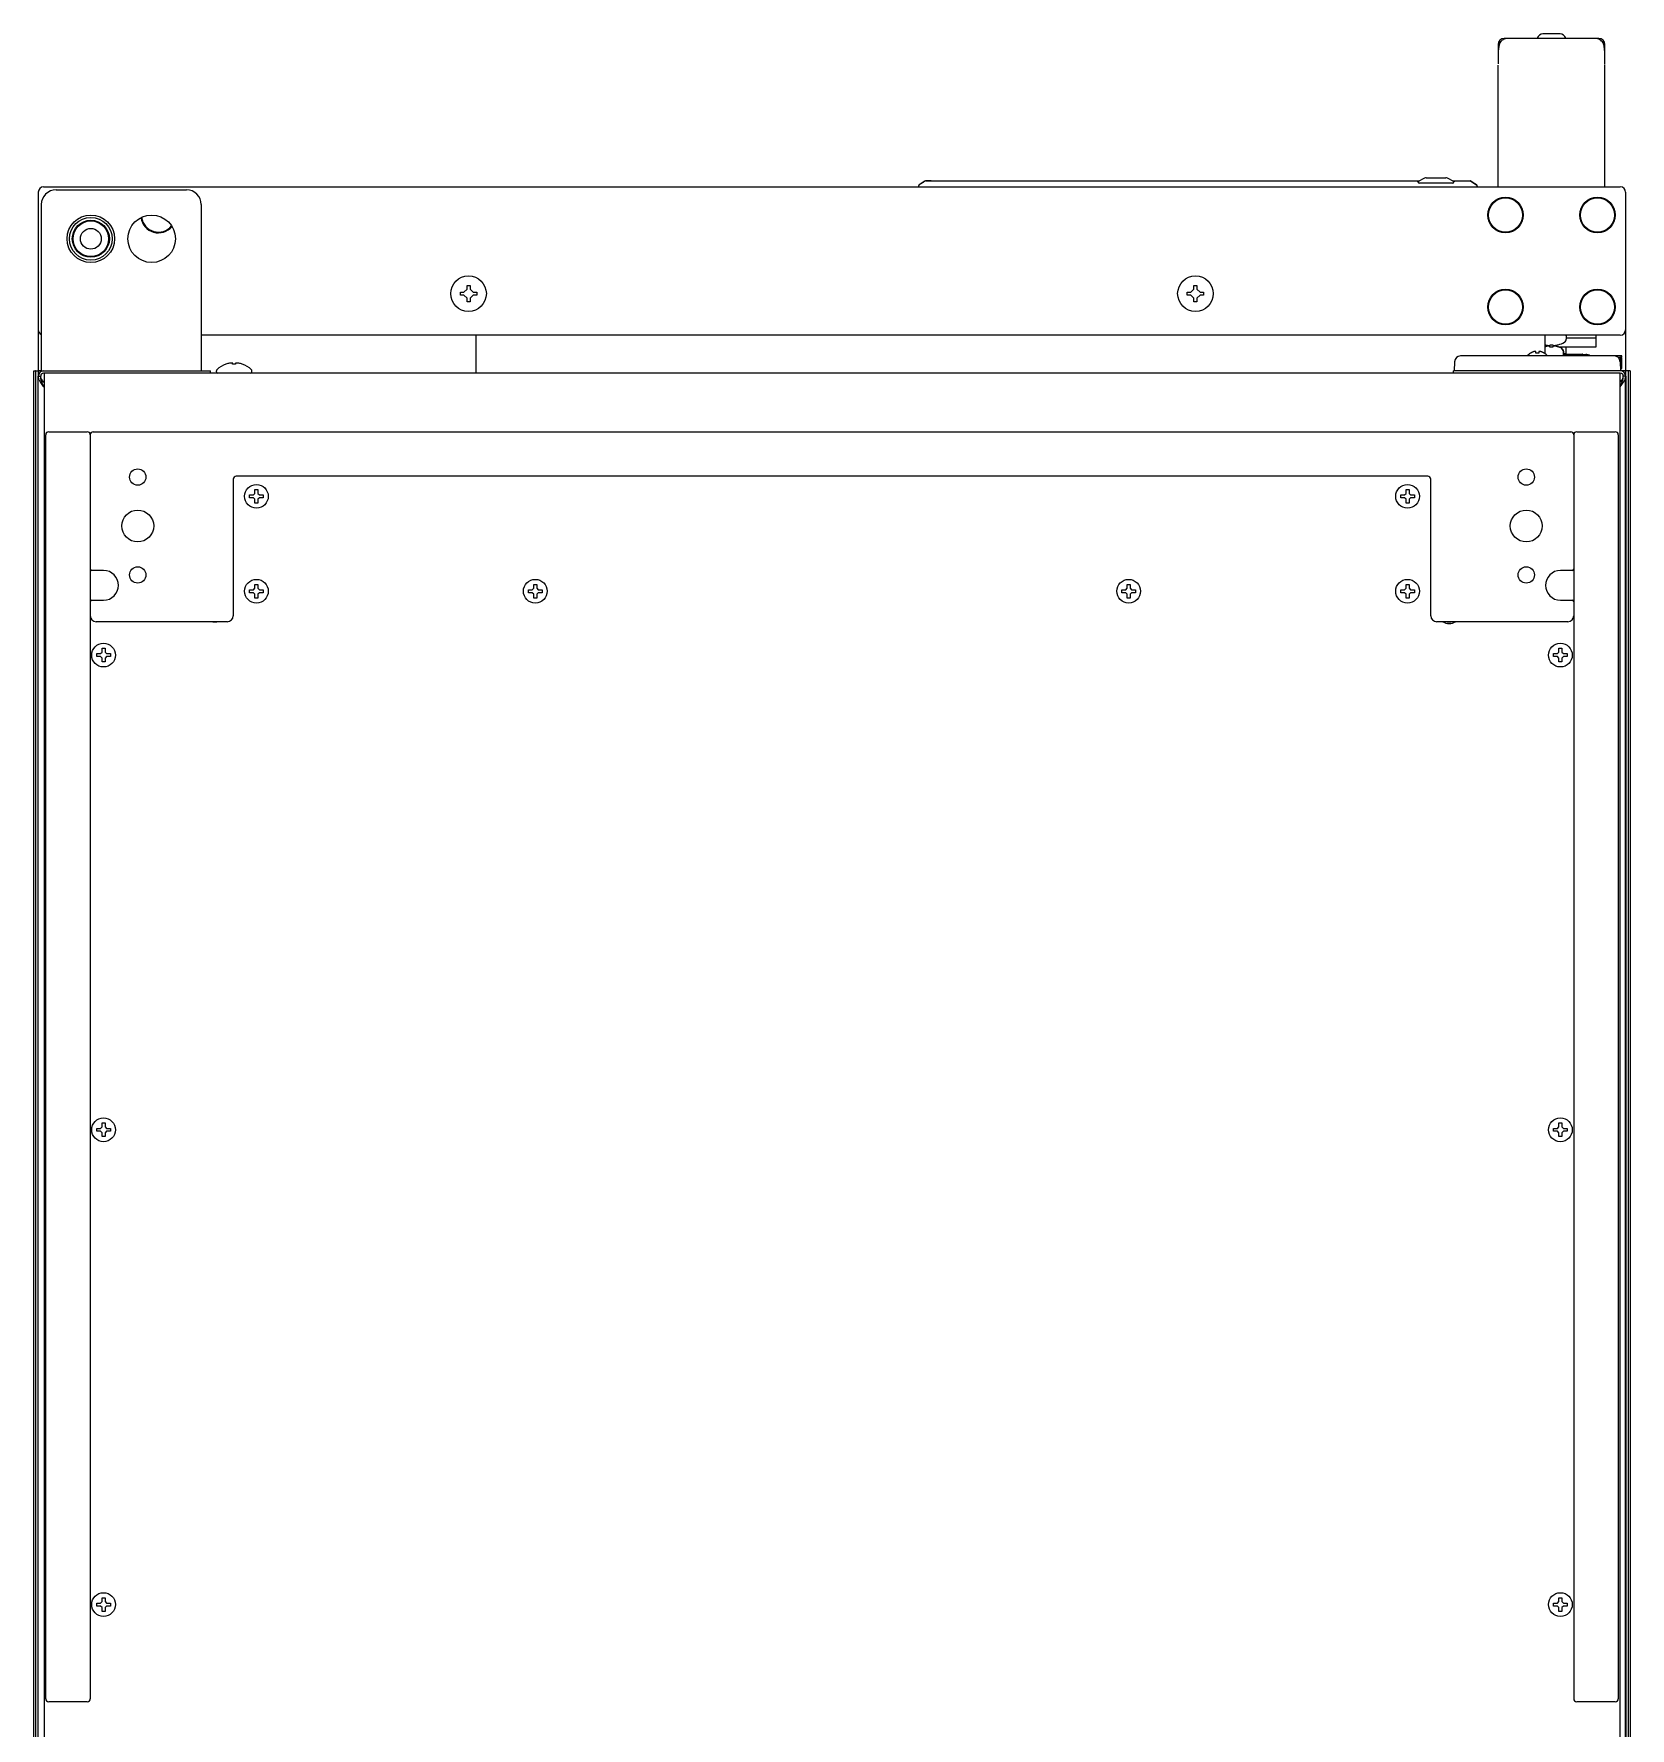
# Model space of a CAD drawing. Header units: millimetres. Extents: x -3169 to 1166, y -4146 to -91.
# Drawn here: x -755 to -217, y -662 to -91 of the extents above; entities that cross this region are included whole.
import ezdxf

# ---------------------------------------------------------------- set-up
doc = ezdxf.new("R2010")
doc.units = ezdxf.units.MM
doc.header["$LTSCALE"] = 23.1
doc.layers.get('0').update_dxf_attribs({"linetype": 'CONTINUOUS'})

msp = doc.modelspace()

# ---------------------------------------------------------------- linework, layer by layer
for p, q in [((-261.92, -94.96), (-261.92, -101.14)), ((-261.92, -96.96), (-261.72, -96.96)), ((-227.92, -92.96), (-259.92, -92.96)), ((-229.13, -92.96), (-258.7, -92.96)), ((-241.04, -91.41), (-246.79, -91.41)), ((-226.11, -96.96), (-225.92, -96.96)), ((-225.92, -101.14), (-225.92, -94.96)), ((-261.92, -142.96), (-261.92, -101.96)), ((-225.92, -142.96), (-225.92, -101.96)), ((-457.27, -142.72), (-457.28, -142.96)), ((-457.08, -142.35), (-457.17, -142.44)), ((-457.04, -142.32), (-457.08, -142.35)), ((-455.08, -141.04), (-457.04, -142.32)), ((-454.81, -140.96), (-288.44, -140.96)), ((-452.99, -140.96), (-454.64, -140.96)), ((-288.92, -141.3), (-288.94, -141.17)), ((-277.27, -141.71), (-288.43, -141.71)), ((-287.16, -140.23), (-288.4, -140.94)), ((-286.16, -139.96), (-279.53, -139.96)), ((-277.3, -140.94), (-278.53, -140.23)), ((-277.26, -140.96), (-271.38, -140.96)), ((-276.75, -141.17), (-276.77, -141.3)), ((-271.11, -141.04), (-269.15, -142.32)), ((-268.93, -142.66), (-268.99, -142.5)), ((-268.92, -142.72), (-268.93, -142.66)), ((-268.92, -142.72), (-268.92, -142.96)), ((-753.92, -144.76), (-753.92, -204.96)), ((-752.12, -142.96), (-220.72, -142.96)), ((-747.92, -143.96), (-704.02, -143.96)), ((-218.92, -144.76), (-218.92, -204.96)), ((-752.92, -148.96), (-752.92, -204.96)), ((-699.02, -148.96), (-699.02, -204.96)), ((-609.42, -177.4), (-609.42, -176.21)), ((-609.42, -176.21), (-608.42, -176.21)), ((-608.42, -176.21), (-608.42, -177.4)), ((-364.42, -177.4), (-364.42, -176.21)), ((-364.42, -176.21), (-363.42, -176.21)), ((-363.42, -176.21), (-363.42, -177.4)), ((-611.67, -179.46), (-611.67, -178.46)), ((-611.67, -178.46), (-610.48, -178.46)), ((-610.48, -179.46), (-611.67, -179.46)), ((-610.48, -178.46), (-609.42, -177.4)), ((-609.42, -180.52), (-610.48, -179.46)), ((-609.42, -181.71), (-609.42, -180.52)), ((-608.42, -181.71), (-609.42, -181.71)), ((-608.42, -177.4), (-607.36, -178.46)), ((-607.36, -179.46), (-608.42, -180.52)), ((-608.42, -180.52), (-608.42, -181.71)), ((-607.36, -178.46), (-606.17, -178.46)), ((-606.17, -179.46), (-607.36, -179.46)), ((-606.17, -178.46), (-606.17, -179.46)), ((-366.67, -179.46), (-366.67, -178.46)), ((-366.67, -178.46), (-365.48, -178.46)), ((-365.48, -179.46), (-366.67, -179.46)), ((-365.48, -178.46), (-364.42, -177.4)), ((-364.42, -180.52), (-365.48, -179.46)), ((-364.42, -181.71), (-364.42, -180.52)), ((-363.42, -181.71), (-364.42, -181.71)), ((-363.42, -177.4), (-362.36, -178.46)), ((-362.36, -179.46), (-363.42, -180.52)), ((-363.42, -180.52), (-363.42, -181.71)), ((-362.36, -178.46), (-361.17, -178.46)), ((-361.17, -179.46), (-362.36, -179.46)), ((-361.17, -178.46), (-361.17, -179.46)), ((-220.72, -192.96), (-699.02, -192.96)), ((-606.42, -192.96), (-606.42, -205.76)), ((-246.12, -192.96), (-246.12, -199.18)), ((-238.92, -193.21), (-238.92, -194.26)), ((-228.92, -193.96), (-238.92, -193.96)), ((-228.92, -192.96), (-228.92, -196.96)), ((-250.97, -199.02), (-250.97, -198.98)), ((-249.17, -199.02), (-249.17, -198.47)), ((-248.17, -198.47), (-248.17, -199.02)), ((-246.37, -198.98), (-246.37, -199.02)), ((-244.42, -196.97), (-244.42, -196.62)), ((-243.42, -196.62), (-243.42, -196.97)), ((-241.62, -196.16), (-241.62, -196.17)), ((-241.42, -196.95), (-241.42, -196.97)), ((-228.92, -196.96), (-241.39, -196.96)), ((-239.92, -199.66), (-239.92, -198.57)), ((-239.92, -199.31), (-233.42, -199.31)), ((-239.92, -199.46), (-232.34, -199.46)), ((-239.06, -196.96), (-239.06, -199.31)), ((-238.92, -199.31), (-238.92, -196.96)), ((-233.32, -199.46), (-233.32, -199.41)), ((-755.42, -975.16), (-755.42, -204.96)), ((-755.42, -204.96), (-754.83, -204.96)), ((-754.83, -204.96), (-754.03, -204.96)), ((-752.92, -204.96), (-754.01, -204.96)), ((-752.92, -204.96), (-752.12, -204.96)), ((-752.12, -204.96), (-695.92, -204.96)), ((-725.97, -204.96), (-725.97, -204.95)), ((-725.97, -204.95), (-725.96, -204.95)), ((-725.96, -204.96), (-725.96, -204.95)), ((-695.92, -205.76), (-695.92, -204.96)), ((-693.92, -205.26), (-693.92, -204.97)), ((-690.67, -202.74), (-690.67, -202.72)), ((-688.42, -202.74), (-688.42, -202.42)), ((-687.42, -202.42), (-687.42, -202.74)), ((-685.17, -202.72), (-685.17, -202.74)), ((-681.92, -205.26), (-681.92, -204.97)), ((-276.92, -205.76), (-276.92, -204.96)), ((-220.72, -204.96), (-276.92, -204.96)), ((-276.56, -201.89), (-276.67, -204.96)), ((-220.18, -199.96), (-274.56, -199.96)), ((-227.66, -204.96), (-269.92, -204.96)), ((-220.18, -200.46), (-221.47, -200.46)), ((-220.77, -201.89), (-220.67, -204.96)), ((-220.75, -200.71), (-220.75, -202.52)), ((-220.18, -200.71), (-220.75, -200.71)), ((-220.69, -204.16), (-220.18, -204.16)), ((-218, -204.96), (-220.67, -204.96)), ((-220.42, -200.46), (-220.42, -199.96)), ((-220.42, -204.16), (-220.42, -200.71)), ((-220.18, -200.46), (-220.18, -199.96)), ((-220.18, -204.16), (-220.18, -200.71)), ((-217.42, -204.96), (-218, -204.96)), ((-217.42, -204.96), (-217.42, -975.16)), ((-754.73, -973.16), (-754.73, -206.96)), ((-753.93, -206.74), (-753.93, -206.76)), ((-753.93, -973.16), (-753.93, -206.96)), ((-753.92, -929.16), (-753.92, -206.76)), ((-753.92, -206.76), (-753.12, -206.76)), ((-751.92, -205.76), (-752.12, -205.76)), ((-752.12, -208.76), (-751.92, -208.96)), ((-752.12, -210.23), (-751.92, -210.57)), ((-751.92, -205.76), (-751.92, -207.56)), ((-220.92, -205.76), (-751.92, -205.76)), ((-751.92, -207.56), (-751.92, -928.36)), ((-220.92, -205.76), (-220.92, -207.56)), ((-220.92, -205.76), (-220.72, -205.76)), ((-220.92, -207.56), (-220.92, -928.36)), ((-220.72, -208.76), (-220.92, -208.96)), ((-220.72, -210.23), (-220.92, -210.57)), ((-218.92, -206.76), (-219.72, -206.76)), ((-218.92, -929.16), (-218.92, -206.76)), ((-218.9, -206.76), (-218.9, -206.74)), ((-218.9, -206.96), (-218.9, -212.46)), ((-218.88, -209.96), (-218.88, -314.96)), ((-218.83, -209.96), (-218.88, -209.96)), ((-218.83, -209.96), (-218.83, -314.96)), ((-218.11, -206.96), (-218.11, -973.16)), ((-218.88, -212.46), (-218.92, -212.46)), ((-751.42, -652.51), (-751.42, -226.51)), ((-750.42, -225.51), (-737.42, -225.51)), ((-736.42, -226.51), (-736.42, -652.51)), ((-735.42, -225.51), (-237.42, -225.51)), ((-236.42, -226.51), (-236.42, -652.51)), ((-235.42, -225.51), (-222.42, -225.51)), ((-221.42, -226.51), (-221.42, -652.51)), ((-688.22, -241.51), (-688.22, -287.51)), ((-285.62, -240.51), (-687.22, -240.51)), ((-680.92, -246.26), (-680.92, -244.96)), ((-680.92, -244.96), (-679.92, -244.96)), ((-679.92, -244.96), (-679.92, -246.26)), ((-292.92, -246.26), (-292.92, -244.96)), ((-292.92, -244.96), (-291.92, -244.96)), ((-291.92, -244.96), (-291.92, -246.26)), ((-284.62, -287.51), (-284.62, -241.51)), ((-682.72, -247.76), (-682.72, -246.76)), ((-682.72, -246.76), (-681.42, -246.76)), ((-681.42, -247.76), (-682.72, -247.76)), ((-681.42, -246.76), (-680.92, -246.26)), ((-680.92, -248.26), (-681.42, -247.76)), ((-680.92, -249.56), (-680.92, -248.26)), ((-679.92, -249.56), (-680.92, -249.56)), ((-679.92, -246.26), (-679.42, -246.76)), ((-679.42, -247.76), (-679.92, -248.26)), ((-679.92, -248.26), (-679.92, -249.56)), ((-679.42, -246.76), (-678.12, -246.76)), ((-678.12, -247.76), (-679.42, -247.76)), ((-678.12, -246.76), (-678.12, -247.76)), ((-294.72, -247.76), (-294.72, -246.76)), ((-294.72, -246.76), (-293.42, -246.76)), ((-293.42, -247.76), (-294.72, -247.76)), ((-293.42, -246.76), (-292.92, -246.26)), ((-292.92, -248.26), (-293.42, -247.76)), ((-292.92, -249.56), (-292.92, -248.26)), ((-291.92, -249.56), (-292.92, -249.56)), ((-291.92, -246.26), (-291.42, -246.76)), ((-291.42, -247.76), (-291.92, -248.26)), ((-291.92, -248.26), (-291.92, -249.56)), ((-291.42, -246.76), (-290.12, -246.76)), ((-290.12, -247.76), (-291.42, -247.76)), ((-290.12, -246.76), (-290.12, -247.76)), ((-731.92, -272.26), (-735.92, -272.26)), ((-236.92, -272.26), (-240.92, -272.26)), ((-682.72, -279.76), (-682.72, -278.76)), ((-682.72, -278.76), (-681.42, -278.76)), ((-681.42, -279.76), (-682.72, -279.76)), ((-681.42, -278.76), (-680.92, -278.26)), ((-680.92, -280.26), (-681.42, -279.76)), ((-680.92, -278.26), (-680.92, -276.96)), ((-680.92, -276.96), (-679.92, -276.96)), ((-679.92, -276.96), (-679.92, -278.26)), ((-679.92, -278.26), (-679.42, -278.76)), ((-679.42, -279.76), (-679.92, -280.26)), ((-679.42, -278.76), (-678.12, -278.76)), ((-678.12, -279.76), (-679.42, -279.76)), ((-678.12, -278.76), (-678.12, -279.76)), ((-588.72, -279.76), (-588.72, -278.76)), ((-588.72, -278.76), (-587.42, -278.76)), ((-587.42, -279.76), (-588.72, -279.76)), ((-587.42, -278.76), (-586.92, -278.26)), ((-586.92, -280.26), (-587.42, -279.76)), ((-586.92, -278.26), (-586.92, -276.96)), ((-586.92, -276.96), (-585.92, -276.96)), ((-585.92, -276.96), (-585.92, -278.26)), ((-585.92, -278.26), (-585.42, -278.76)), ((-585.42, -279.76), (-585.92, -280.26)), ((-585.42, -278.76), (-584.12, -278.76)), ((-584.12, -279.76), (-585.42, -279.76)), ((-584.12, -278.76), (-584.12, -279.76)), ((-388.72, -279.76), (-388.72, -278.76)), ((-388.72, -278.76), (-387.42, -278.76)), ((-387.42, -279.76), (-388.72, -279.76)), ((-387.42, -278.76), (-386.92, -278.26)), ((-386.92, -280.26), (-387.42, -279.76)), ((-386.92, -278.26), (-386.92, -276.96)), ((-386.92, -276.96), (-385.92, -276.96)), ((-385.92, -276.96), (-385.92, -278.26)), ((-385.92, -278.26), (-385.42, -278.76)), ((-385.42, -279.76), (-385.92, -280.26)), ((-385.42, -278.76), (-384.12, -278.76)), ((-384.12, -279.76), (-385.42, -279.76)), ((-384.12, -278.76), (-384.12, -279.76)), ((-294.72, -279.76), (-294.72, -278.76)), ((-294.72, -278.76), (-293.42, -278.76)), ((-293.42, -279.76), (-294.72, -279.76)), ((-293.42, -278.76), (-292.92, -278.26)), ((-292.92, -280.26), (-293.42, -279.76)), ((-292.92, -278.26), (-292.92, -276.96)), ((-292.92, -276.96), (-291.92, -276.96)), ((-291.92, -276.96), (-291.92, -278.26)), ((-291.92, -278.26), (-291.42, -278.76)), ((-291.42, -279.76), (-291.92, -280.26)), ((-291.42, -278.76), (-290.12, -278.76)), ((-290.12, -279.76), (-291.42, -279.76)), ((-290.12, -278.76), (-290.12, -279.76)), ((-735.92, -282.26), (-731.92, -282.26)), ((-680.92, -281.56), (-680.92, -280.26)), ((-679.92, -281.56), (-680.92, -281.56)), ((-679.92, -280.26), (-679.92, -281.56)), ((-586.92, -281.56), (-586.92, -280.26)), ((-585.92, -281.56), (-586.92, -281.56)), ((-585.92, -280.26), (-585.92, -281.56)), ((-386.92, -281.56), (-386.92, -280.26)), ((-385.92, -281.56), (-386.92, -281.56)), ((-385.92, -280.26), (-385.92, -281.56)), ((-292.92, -281.56), (-292.92, -280.26)), ((-291.92, -281.56), (-292.92, -281.56)), ((-291.92, -280.26), (-291.92, -281.56)), ((-240.92, -282.26), (-236.92, -282.26)), ((-690.21, -289.51), (-734.42, -289.51)), ((-238.41, -289.51), (-282.62, -289.51)), ((-734.22, -301.26), (-734.22, -300.26)), ((-734.22, -300.26), (-732.92, -300.26)), ((-732.92, -301.26), (-734.22, -301.26)), ((-732.92, -300.26), (-732.42, -299.76)), ((-732.42, -301.76), (-732.92, -301.26)), ((-732.42, -299.76), (-732.42, -298.46)), ((-732.42, -298.46), (-731.42, -298.46)), ((-732.42, -303.06), (-732.42, -301.76)), ((-731.42, -298.46), (-731.42, -299.76)), ((-731.42, -299.76), (-730.92, -300.26)), ((-730.92, -301.26), (-731.42, -301.76)), ((-731.42, -301.76), (-731.42, -303.06)), ((-730.92, -300.26), (-729.62, -300.26)), ((-729.62, -301.26), (-730.92, -301.26)), ((-729.62, -300.26), (-729.62, -301.26)), ((-243.22, -300.26), (-241.92, -300.26)), ((-243.22, -301.26), (-243.22, -300.26)), ((-241.92, -301.26), (-243.22, -301.26)), ((-241.92, -300.26), (-241.42, -299.76)), ((-241.42, -301.76), (-241.92, -301.26)), ((-241.42, -298.46), (-240.42, -298.46)), ((-241.42, -299.76), (-241.42, -298.46)), ((-241.42, -303.06), (-241.42, -301.76)), ((-240.42, -298.46), (-240.42, -299.76)), ((-240.42, -299.76), (-239.92, -300.26)), ((-239.92, -301.26), (-240.42, -301.76)), ((-240.42, -301.76), (-240.42, -303.06)), ((-239.92, -300.26), (-238.62, -300.26)), ((-238.62, -301.26), (-239.92, -301.26)), ((-238.62, -300.26), (-238.62, -301.26)), ((-731.42, -303.06), (-732.42, -303.06)), ((-240.42, -303.06), (-241.42, -303.06)), ((-218.88, -312.46), (-218.92, -312.46)), ((-218.9, -312.46), (-218.9, -973.16)), ((-218.83, -314.96), (-218.88, -314.96)), ((-734.22, -461.26), (-734.22, -460.26)), ((-734.22, -460.26), (-732.92, -460.26)), ((-732.92, -461.26), (-734.22, -461.26)), ((-732.92, -460.26), (-732.42, -459.76)), ((-732.42, -461.76), (-732.92, -461.26)), ((-732.42, -459.76), (-732.42, -458.46)), ((-732.42, -458.46), (-731.42, -458.46)), ((-732.42, -463.06), (-732.42, -461.76)), ((-731.42, -458.46), (-731.42, -459.76)), ((-731.42, -459.76), (-730.92, -460.26)), ((-730.92, -461.26), (-731.42, -461.76)), ((-731.42, -461.76), (-731.42, -463.06)), ((-730.92, -460.26), (-729.62, -460.26)), ((-729.62, -461.26), (-730.92, -461.26)), ((-729.62, -460.26), (-729.62, -461.26)), ((-243.22, -460.26), (-241.92, -460.26)), ((-243.22, -461.26), (-243.22, -460.26)), ((-241.92, -461.26), (-243.22, -461.26)), ((-241.92, -460.26), (-241.42, -459.76)), ((-241.42, -461.76), (-241.92, -461.26)), ((-241.42, -458.46), (-240.42, -458.46)), ((-241.42, -459.76), (-241.42, -458.46)), ((-241.42, -463.06), (-241.42, -461.76)), ((-240.42, -458.46), (-240.42, -459.76)), ((-240.42, -459.76), (-239.92, -460.26)), ((-239.92, -461.26), (-240.42, -461.76)), ((-240.42, -461.76), (-240.42, -463.06)), ((-239.92, -460.26), (-238.62, -460.26)), ((-238.62, -461.26), (-239.92, -461.26)), ((-238.62, -460.26), (-238.62, -461.26)), ((-731.42, -463.06), (-732.42, -463.06)), ((-240.42, -463.06), (-241.42, -463.06)), ((-734.22, -621.26), (-734.22, -620.26)), ((-734.22, -620.26), (-732.92, -620.26)), ((-732.92, -621.26), (-734.22, -621.26)), ((-732.92, -620.26), (-732.42, -619.76)), ((-732.42, -621.76), (-732.92, -621.26)), ((-732.42, -619.76), (-732.42, -618.46)), ((-732.42, -618.46), (-731.42, -618.46)), ((-732.42, -623.06), (-732.42, -621.76)), ((-731.42, -618.46), (-731.42, -619.76)), ((-731.42, -619.76), (-730.92, -620.26)), ((-730.92, -621.26), (-731.42, -621.76)), ((-731.42, -621.76), (-731.42, -623.06)), ((-730.92, -620.26), (-729.62, -620.26)), ((-729.62, -621.26), (-730.92, -621.26)), ((-729.62, -620.26), (-729.62, -621.26)), ((-243.22, -620.26), (-241.92, -620.26)), ((-243.22, -621.26), (-243.22, -620.26)), ((-241.92, -621.26), (-243.22, -621.26)), ((-241.92, -620.26), (-241.42, -619.76)), ((-241.42, -621.76), (-241.92, -621.26)), ((-241.42, -618.46), (-240.42, -618.46)), ((-241.42, -619.76), (-241.42, -618.46)), ((-241.42, -623.06), (-241.42, -621.76)), ((-240.42, -618.46), (-240.42, -619.76)), ((-240.42, -619.76), (-239.92, -620.26)), ((-239.92, -621.26), (-240.42, -621.76)), ((-240.42, -621.76), (-240.42, -623.06)), ((-239.92, -620.26), (-238.62, -620.26)), ((-238.62, -621.26), (-239.92, -621.26)), ((-238.62, -620.26), (-238.62, -621.26)), ((-731.42, -623.06), (-732.42, -623.06)), ((-240.42, -623.06), (-241.42, -623.06)), ((-737.42, -653.51), (-750.42, -653.51)), ((-222.42, -653.51), (-235.42, -653.51))]:
    msp.add_line(p, q)
for points in [[(-457.17, -142.44), (-457.24, -142.57), (-457.27, -142.72)], [(-455.08, -141.04), (-455.73, -141.46), (-456.48, -141.95), (-457.04, -142.32)], [(-269.15, -142.32), (-269.71, -141.95), (-270.47, -141.46), (-271.11, -141.04)], [(-269.02, -142.44), (-269.05, -142.41), (-269.08, -142.38), (-269.11, -142.35), (-269.15, -142.32), (-269.15, -142.32)], [(-268.99, -142.5), (-269.08, -142.37), (-269.15, -142.32)], [(-268.95, -142.58), (-268.96, -142.55), (-268.98, -142.51), (-269, -142.47), (-269.02, -142.44)], [(-268.92, -142.72), (-268.93, -142.69), (-268.93, -142.66), (-268.94, -142.62), (-268.95, -142.58)]]:
    msp.add_lwpolyline(points)
for centre, radius in [((-259.42, -152.46), 6), ((-259.42, -152.46), 5.75), ((-228.42, -152.46), 6), ((-228.42, -152.46), 5.75), ((-736.22, -160.46), 8), ((-736.22, -160.46), 7.2), ((-715.72, -160.46), 8), ((-736.22, -160.46), 6.25), ((-736.22, -160.46), 6), ((-736.22, -160.46), 3.5), ((-608.92, -178.96), 6), ((-363.92, -178.96), 6), ((-259.42, -183.46), 6), ((-259.42, -183.46), 5.75), ((-228.42, -183.46), 6), ((-228.42, -183.46), 5.75), ((-720.42, -240.76), 2.75), ((-252.42, -240.76), 2.75), ((-680.42, -247.26), 4), ((-292.42, -247.26), 4), ((-720.42, -257.26), 5.38), ((-252.42, -257.26), 5.38), ((-720.42, -273.76), 2.75), ((-252.42, -273.76), 2.75), ((-680.42, -279.26), 4), ((-586.42, -279.26), 4), ((-386.42, -279.26), 4), ((-292.42, -279.26), 4), ((-731.92, -300.76), 4), ((-240.92, -300.76), 4), ((-731.92, -460.76), 4), ((-240.92, -460.76), 4), ((-731.92, -620.76), 4), ((-240.92, -620.76), 4)]:
    msp.add_circle(centre, radius)
for centre, radius, start, end in [((-259.92, -94.96), 2, 90, 180), ((-258.59, -95.99), 3.11, 164.9111, 179.8897), ((-305.63, -95.87), 43.93, 359.3258, 359.8965), ((-293.7, -96.03), 32, 358.6728, 359.3488), ((-258.7, -95.97), 3.01, 119.9974, 134.9067), ((-246.79, -93.41), 2, 90, 165), ((-241.04, -93.41), 2, 15, 90), ((-229.13, -95.98), 3.02, 75.0598, 89.9638), ((-227.92, -94.96), 2, 0, 90), ((-255.92, -101.14), 6, 180, 183.4717), ((-231.92, -101.14), 6, 354.166, 0), ((-456.77, -142.74), 0.5, 123.0668, 178), ((-289.19, -141.21), 0.25, 10, 90), ((-289.4, -139.21), 2, 283.0162, 300), ((-288.43, -141.21), 0.5, 190, 270), ((-286.16, -141.96), 2, 90, 120), ((-279.53, -141.96), 2, 60, 90), ((-276.3, -139.21), 2, 240, 256.9582), ((-277.27, -141.21), 0.5, 270, 350), ((-276.5, -141.21), 0.25, 90, 170), ((-271.38, -141.46), 0.5, 56.9322, 90.0007), ((-269.42, -142.74), 0.5, 2, 56.9332), ((-752.12, -144.76), 1.8, 90, 180), ((-747.92, -148.96), 5, 90, 180), ((-704.02, -148.96), 5, 0, 90), ((-220.72, -144.76), 1.8, 0, 90), ((-713.42, -152.46), 6, 188.3722, 319.5553), ((-713.42, -152.46), 5.75, 187.6988, 320.2593), ((-752.12, -191.16), 1.8, 180, 243.2722), ((-239.17, -193.21), 0.25, 0, 90), ((-220.72, -191.16), 1.8, 270, 0), ((-248.47, -203.08), 4.8, 121.3727, 139.1838), ((-248.48, -203.07), 4.75, 118.9687, 121.5341), ((-248.48, -203.06), 4.75, 118.0074, 118.9684), ((-248.48, -203.06), 4.75, 116.6813, 118.0074), ((-248.48, -203.06), 4.74, 115.5402, 116.6812), ((-248.49, -203.06), 4.74, 114.5722, 115.5402), ((-248.49, -203.05), 4.73, 113.3175, 114.5722), ((-248.49, -203.05), 4.73, 112.5474, 113.3174), ((-248.49, -203.04), 4.72, 111.0025, 112.5476), ((-248.5, -203.03), 4.72, 110.5181, 111.0023), ((-248.5, -203.02), 4.7, 108.4656, 110.5187), ((-248.51, -203), 4.68, 107.3773, 108.465), ((-248.51, -202.99), 4.67, 106.3949, 107.3772), ((-248.52, -202.96), 4.64, 104.3176, 106.3964), ((-249.41, -200.46), 2.01, 95.2585, 97.2741), ((-249.41, -200.43), 1.98, 94.6009, 95.2558), ((-249.42, -200.42), 1.97, 93.2167, 94.6016), ((-249.42, -200.41), 1.96, 92.3765, 93.2159), ((-249.42, -200.4), 1.95, 91.1545, 92.3767), ((-249.42, -200.4), 1.95, 90.1995, 91.1541), ((-249.42, -200.4), 1.95, 89.0741, 90.1995), ((-249.42, -200.4), 1.95, 88.0037, 89.0738), ((-249.42, -200.41), 1.96, 86.9771, 88.0037), ((-249.42, -200.42), 1.97, 85.714, 86.9766), ((-249.42, -200.43), 1.98, 84.8627, 85.7144), ((-249.42, -200.45), 2.01, 82.7256, 84.8598), ((-248.67, -202.76), 3.78, 82.3953, 97.6047), ((-247.91, -200.45), 2.01, 95.1401, 97.2744), ((-247.91, -200.43), 1.98, 94.2856, 95.1372), ((-247.92, -200.42), 1.97, 93.0233, 94.286), ((-247.92, -200.41), 1.96, 91.9964, 93.0228), ((-247.92, -200.4), 1.95, 90.9261, 91.9964), ((-247.92, -200.4), 1.95, 89.8006, 90.9258), ((-247.92, -200.4), 1.95, 88.8459, 89.8005), ((-247.92, -200.4), 1.96, 87.6234, 88.8455), ((-247.92, -200.41), 1.96, 86.7841, 87.6235), ((-247.92, -200.42), 1.97, 85.3984, 86.7833), ((-247.92, -200.43), 1.98, 84.7442, 85.3991), ((-247.92, -200.46), 2.01, 82.7259, 84.7415), ((-248.81, -202.96), 4.64, 73.6036, 75.6824), ((-248.82, -202.99), 4.67, 72.6228, 73.6051), ((-248.83, -203), 4.68, 71.535, 72.6227), ((-248.83, -203.02), 4.7, 69.4813, 71.5344), ((-248.84, -203.03), 4.72, 68.9977, 69.4819), ((-248.84, -203.04), 4.72, 67.4524, 68.9975), ((-248.84, -203.05), 4.73, 66.6826, 67.4526), ((-248.84, -203.05), 4.73, 65.4278, 66.6825), ((-248.85, -203.06), 4.74, 64.4598, 65.4278), ((-248.85, -203.06), 4.74, 63.3188, 64.4598), ((-248.85, -203.06), 4.75, 61.9926, 63.3187), ((-248.85, -203.06), 4.75, 61.0316, 61.9926), ((-248.85, -203.07), 4.75, 58.4659, 61.0313), ((-248.87, -203.08), 4.8, 40.8162, 58.6273), ((-243.99, -187.49), 8.95, 256.2647, 257.0935), ((-244.1, -203.59), 7.01, 106.1354, 106.6819), ((-244.1, -203.59), 7.02, 105.8052, 106.1354), ((-244.1, -203.6), 7.02, 104.5772, 105.805), ((-243.99, -187.49), 8.95, 257.0982, 265.3393), ((-244.1, -203.6), 7.03, 103.995, 104.5772), ((-244.1, -203.61), 7.04, 103.0136, 103.995), ((-244.1, -203.62), 7.04, 102.2749, 103.0136), ((-244.09, -203.63), 7.05, 101.441, 102.2749), ((-244.09, -203.64), 7.07, 100.5824, 101.4409), ((-244.09, -203.66), 7.09, 99.8655, 100.5825), ((-244.08, -203.68), 7.11, 98.8472, 99.8652), ((-244.08, -203.71), 7.14, 98.297, 98.8475), ((-244.07, -203.76), 7.19, 96.7465, 98.2954), ((-244.67, -200.81), 4.2, 91.6684, 93.3824), ((-244.67, -200.87), 4.25, 91.1106, 91.6716), ((-244.67, -200.89), 4.27, 89.9709, 91.1101), ((-243.99, -187.5), 8.94, 265.3453, 266.6497), ((-244.67, -200.89), 4.28, 89.1483, 89.9718), ((-244.67, -200.87), 4.26, 88.2851, 89.1483), ((-244.66, -200.81), 4.2, 86.6174, 88.2878), ((-244.6, -196.26), 0.185, 296.5278, 301.9992), ((-243.92, -204.13), 7.18, 86.0076, 93.9924), ((-243.92, -187.38), 8.79, 267.391, 272.609), ((-243.17, -200.81), 4.2, 91.7122, 93.3826), ((-243.23, -196.26), 0.185, 238.0008, 243.4722), ((-243.84, -187.5), 8.94, 273.3503, 274.6547), ((-243.17, -200.87), 4.26, 90.8516, 91.715), ((-243.17, -200.89), 4.28, 90.0283, 90.8516), ((-243.17, -200.89), 4.27, 88.8899, 90.0292), ((-243.84, -187.49), 8.95, 274.6607, 282.9018), ((-243.17, -200.87), 4.25, 88.3284, 88.8894), ((-243.16, -200.81), 4.2, 86.6176, 88.3316), ((-243.76, -203.76), 7.19, 81.7046, 83.2535), ((-243.75, -203.71), 7.14, 81.1525, 81.703), ((-243.75, -203.68), 7.11, 80.1348, 81.1528), ((-243.74, -203.66), 7.09, 79.4175, 80.1345), ((-243.74, -203.64), 7.07, 78.5591, 79.4176), ((-243.74, -203.63), 7.05, 77.7251, 78.559), ((-243.74, -203.62), 7.04, 76.9864, 77.7251), ((-243.73, -203.61), 7.04, 76.005, 76.9864), ((-243.73, -203.6), 7.03, 75.4228, 76.005), ((-243.73, -203.6), 7.02, 74.195, 75.4228), ((-243.84, -187.49), 8.95, 282.9066, 284.3944), ((-243.73, -203.59), 7.02, 73.8646, 74.1948), ((-243.73, -203.59), 7.01, 72.3063, 73.8647), ((-243.92, -187.38), 9.08, 284.6676, 298.6021), ((-243.73, -203.58), 7.01, 70.741, 72.3062), ((-243.72, -203.56), 7, 65.2801, 70.8179), ((-241.42, -198.57), 1.5, 0, 65.2801), ((-240.42, -199.66), 0.5, 321.8038, 0), ((-238.99, -198.46), 0.928, 179.9396, 186.3054), ((-240.17, -194.26), 1.25, 298.6021, 0), ((-238.72, -197.82), 1.56, 245.2507, 246.0541), ((-238.69, -197.75), 1.63, 246.0566, 247.4318), ((-233.42, -199.41), 0.1, 0, 89.991), ((-232.34, -201.86), 2.4, 52.9721, 90), ((-752.12, -206.76), 1.8, 90, 180), ((-693.42, -204.97), 0.5, 133.7747, 180), ((-693.42, -205.26), 0.5, 180, 270), ((-687.92, -210.71), 8.45, 108.9925, 133.7747), ((-687.92, -210.71), 8.44, 100.6622, 109.0271), ((-688.94, -206.59), 4.2, 95.518, 97.2922), ((-688.95, -206.57), 4.19, 94.6121, 95.5173), ((-688.95, -206.57), 4.18, 93.7406, 94.612), ((-688.95, -206.56), 4.17, 92.823, 93.7405), ((-688.95, -206.56), 4.17, 91.9588, 92.8229), ((-688.95, -206.55), 4.16, 91.1777, 91.9587), ((-688.95, -206.55), 4.16, 90.1748, 91.1777), ((-688.95, -206.55), 4.16, 89.1789, 90.1748), ((-688.95, -206.55), 4.16, 88.4006, 89.1789), ((-688.95, -206.55), 4.17, 87.1614, 88.4005), ((-688.95, -206.56), 4.17, 86.6121, 87.1615), ((-688.95, -206.57), 4.18, 84.7355, 86.6115), ((-688.95, -206.59), 4.2, 82.7077, 84.735), ((-687.92, -210.71), 7.99, 86.4122, 93.5878), ((-686.88, -206.59), 4.2, 95.265, 97.2923), ((-686.88, -206.57), 4.18, 93.3885, 95.2645), ((-686.89, -206.56), 4.17, 92.8385, 93.3879), ((-686.89, -206.55), 4.17, 91.5995, 92.8386), ((-686.89, -206.55), 4.16, 90.8211, 91.5994), ((-686.89, -206.55), 4.16, 89.8252, 90.8211), ((-686.89, -206.55), 4.16, 88.8223, 89.8252), ((-686.89, -206.55), 4.16, 88.0413, 88.8223), ((-686.89, -206.56), 4.17, 87.1771, 88.0412), ((-686.89, -206.56), 4.17, 86.2595, 87.177), ((-686.89, -206.57), 4.18, 85.388, 86.2594), ((-686.89, -206.57), 4.19, 84.4827, 85.3879), ((-686.89, -206.59), 4.2, 82.7078, 84.482), ((-687.92, -210.71), 8.44, 70.9729, 79.3378), ((-687.92, -210.71), 8.45, 46.2253, 71.0075), ((-682.42, -205.26), 0.5, 270, 0), ((-682.42, -204.97), 0.5, 0, 46.2253), ((-274.56, -201.96), 2, 90, 178), ((-222.77, -201.96), 2, 2, 90), ((-220.72, -206.76), 1.8, 0, 90), ((-791.96, -206.96), 38.03, 359.9997, 0.3011), ((-752.12, -206.76), 1, 90, 180), ((-220.72, -206.76), 1, 0, 90), ((-180.87, -206.96), 38.03, 179.6989, 180.0003), ((-731.92, -277.26), 5, 270, 90), ((-240.92, -277.26), 5, 90, 270), ((-694.42, -286.41), 3.2, 257.2963, 282.7037), ((-278.42, -286.41), 3.75, 235.847, 304.153), ((-278.42, -286.41), 3.2, 257.2963, 282.7037)]:
    msp.add_arc(centre, radius, start, end)
for centre, major_axis, ratio, start_param, end_param in [((-750.42, -226.51), (-0.707, 0.707), 0.999695, -0.785246, 0.785246), ((-737.42, -226.51), (0.707, 0.707), 0.999695, -0.785246, 0.785246), ((-735.42, -226.51), (-0.708, 0.708), 0.998783, -0.784789, 0.784789), ((-237.42, -226.51), (0.708, 0.708), 0.998783, -0.784789, 0.784789), ((-235.42, -226.51), (0.707, -0.707), 0.999695, 2.356347, 3.926839), ((-222.42, -226.51), (0.707, 0.707), 0.999695, -0.785246, 0.785246), ((-687.22, -241.51), (-0.708, 0.708), 0.998783, -0.784789, 0.784789), ((-285.62, -241.51), (0.708, 0.708), 0.998783, -0.784789, 0.784789), ((-735.92, -271.76), (0.354, 0.354), 0.998783, 2.356803, 3.926382), ((-236.92, -271.76), (-0.354, 0.354), 0.998783, -3.926382, -2.356803), ((-735.92, -282.76), (0.354, -0.354), 0.998783, 2.356803, 3.926382), ((-236.92, -282.76), (0.354, 0.354), 0.998783, -0.784789, 0.784789), ((-734.41, -287.51), (1.42, 1.42), 0.998783, 2.356803, 3.926382), ((-690.22, -287.51), (1.42, -1.42), 0.998783, -0.784789, 0.784789), ((-282.61, -287.51), (1.42, 1.42), 0.998783, 2.356803, 3.926382), ((-238.42, -287.51), (-1.42, 1.42), 0.998783, -3.926382, -2.356803), ((-750.42, -652.51), (0.707, 0.707), 0.999695, -3.926839, -2.356347), ((-737.42, -652.51), (0.707, -0.707), 0.999695, -0.785246, 0.785246), ((-235.42, -652.51), (0.707, 0.707), 0.999695, 2.356347, 3.926839), ((-222.42, -652.51), (0.707, -0.707), 0.999695, -0.785246, 0.785246)]:
    msp.add_ellipse(centre, major_axis=major_axis, ratio=ratio, start_param=start_param, end_param=end_param)
for points in [[(-260.82, -93.84), (-261.19, -94.2), (-261.46, -94.68), (-261.6, -95.18)], [(-258.7, -92.96), (-259.22, -92.96), (-259.75, -93.1), (-260.2, -93.36)], [(-227.01, -93.84), (-227.38, -93.47), (-227.85, -93.2), (-228.35, -93.06)], [(-226.25, -95.1), (-226.4, -94.63), (-226.66, -94.18), (-227.01, -93.84)], [(-226.13, -95.98), (-226.13, -95.69), (-226.17, -95.39), (-226.25, -95.1)], [(-454.81, -140.96), (-454.9, -140.96), (-455, -140.99), (-455.08, -141.04)], [(-239.88, -198.71), (-239.9, -198.66), (-239.9, -198.61), (-239.91, -198.56)], [(-239.15, -199.32), (-239.21, -199.3), (-239.26, -199.28), (-239.32, -199.26)]]:
    msp.add_open_spline(points, degree=3)
for points, knots in [([(-226.13, -95.95), (-226.13, -96.05), (-226.13, -96.39), (-226.12, -96.73), (-226.11, -96.98)], [0, 0, 0, 0, 0.271124, 1, 1, 1, 1]), ([(-244.5, -196.41), (-244.46, -196.39), (-244.39, -196.31), (-244.34, -196.21), (-244.32, -196.16)], [0, 0, 0, 0, 0.413042, 1, 1, 1, 1]), ([(-243.52, -196.16), (-243.49, -196.21), (-243.44, -196.31), (-243.37, -196.39), (-243.33, -196.41)], [0, 0, 0, 0, 0.586958, 1, 1, 1, 1]), ([(-240.25, -197.64), (-240.19, -197.68), (-240.09, -197.78), (-239.99, -197.97), (-239.93, -198.2), (-239.92, -198.37), (-239.92, -198.46)], [0, 0, 0, 0, 0.222005, 0.452513, 0.707791, 1, 1, 1, 1]), ([(-239.38, -199.23), (-239.49, -199.18), (-239.65, -199.08), (-239.81, -198.88), (-239.86, -198.77), (-239.88, -198.71)], [0, 0, 0, 0, 0.499166, 0.749464, 1, 1, 1, 1]), ([(-754.73, -206.96), (-754.73, -206.83), (-754.73, -206.58), (-754.73, -206.21), (-754.74, -205.86), (-754.75, -205.6), (-754.76, -205.42), (-754.77, -205.3), (-754.78, -205.2), (-754.79, -205.12), (-754.8, -205.05), (-754.81, -205), (-754.82, -204.98), (-754.83, -204.96), (-754.83, -204.96)], [0, 0, 0, 0, 0.194144, 0.380846, 0.552958, 0.703896, 0.769588, 0.827906, 0.878303, 0.920312, 0.953562, 0.977803, 0.992999, 1, 1, 1, 1]), ([(-754.03, -204.96), (-754.03, -204.96), (-754.03, -204.97), (-754.02, -204.98), (-754.01, -205), (-754.01, -205.01)], [0, 0, 0, 0, 0.116685, 0.311138, 1, 1, 1, 1]), ([(-754.01, -205.01), (-754, -205.04), (-753.99, -205.12), (-753.98, -205.25), (-753.96, -205.43), (-753.95, -205.64), (-753.94, -205.88), (-753.93, -206.25), (-753.93, -206.54), (-753.93, -206.74)], [0, 0, 0, 0, 0.053686, 0.132601, 0.23502, 0.358574, 0.500365, 0.657048, 1, 1, 1, 1]), ([(-218.9, -206.74), (-218.9, -206.53), (-218.9, -206.23), (-218.89, -205.85), (-218.88, -205.6), (-218.86, -205.38), (-218.85, -205.21), (-218.84, -205.09), (-218.83, -205.03), (-218.82, -205), (-218.82, -204.99)], [0, 0, 0, 0, 0.353547, 0.513813, 0.657423, 0.780664, 0.88037, 0.954033, 0.980539, 1, 1, 1, 1]), ([(-218.82, -204.99), (-218.81, -204.98), (-218.81, -204.97), (-218.8, -204.96), (-218.8, -204.96)], [0, 0, 0, 0, 0.668429, 1, 1, 1, 1]), ([(-218, -204.96), (-218.01, -204.96), (-218.02, -204.98), (-218.02, -205), (-218.03, -205.05), (-218.04, -205.12), (-218.05, -205.2), (-218.06, -205.3), (-218.07, -205.42), (-218.08, -205.6), (-218.09, -205.86), (-218.1, -206.21), (-218.1, -206.58), (-218.11, -206.83), (-218.11, -206.96)], [0, 0, 0, 0, 0.007001, 0.022197, 0.046438, 0.079688, 0.121697, 0.172094, 0.230412, 0.296104, 0.447042, 0.619154, 0.805856, 1, 1, 1, 1]), ([(-753.12, -208.92), (-753.24, -208.75), (-753.46, -208.4), (-753.71, -207.86), (-753.88, -207.31), (-753.92, -206.94), (-753.92, -206.76)], [0, 0, 0, 0, 0.271512, 0.526784, 0.767673, 1, 1, 1, 1]), ([(-752.12, -210.23), (-752.25, -209.94), (-752.5, -209.37), (-752.84, -208.51), (-753.06, -207.64), (-753.12, -207.05), (-753.12, -206.76)], [0, 0, 0, 0, 0.260562, 0.515067, 0.760751, 1, 1, 1, 1]), ([(-752.12, -208.76), (-752.25, -208.6), (-752.5, -208.28), (-752.83, -207.78), (-753.02, -207.36), (-753.1, -207.01), (-753.12, -206.85), (-753.12, -206.76)], [0, 0, 0, 0, 0.276428, 0.538101, 0.777356, 0.88992, 1, 1, 1, 1]), ([(-752.12, -210.23), (-752.29, -210.01), (-752.64, -209.59), (-752.97, -209.15), (-753.12, -208.92)], [0, 0, 0, 0, 0.508405, 1, 1, 1, 1]), ([(-220.72, -210.23), (-220.59, -209.94), (-220.33, -209.37), (-220, -208.51), (-219.77, -207.64), (-219.72, -207.05), (-219.72, -206.76)], [0, 0, 0, 0, 0.260562, 0.515067, 0.760751, 1, 1, 1, 1]), ([(-220.72, -208.76), (-220.59, -208.6), (-220.33, -208.28), (-220, -207.78), (-219.81, -207.36), (-219.73, -207.01), (-219.72, -206.85), (-219.72, -206.76)], [0, 0, 0, 0, 0.276428, 0.538101, 0.777356, 0.88992, 1, 1, 1, 1]), ([(-220.72, -210.23), (-220.54, -210.01), (-220.19, -209.59), (-219.87, -209.15), (-219.71, -208.92)], [0, 0, 0, 0, 0.508405, 1, 1, 1, 1]), ([(-219.71, -208.92), (-219.6, -208.75), (-219.38, -208.4), (-219.12, -207.86), (-218.95, -207.31), (-218.92, -206.94), (-218.92, -206.76)], [0, 0, 0, 0, 0.271512, 0.526784, 0.767673, 1, 1, 1, 1])]:
    msp.add_open_spline(points, degree=3, knots=knots)

doc.saveas('drawing.dxf')
